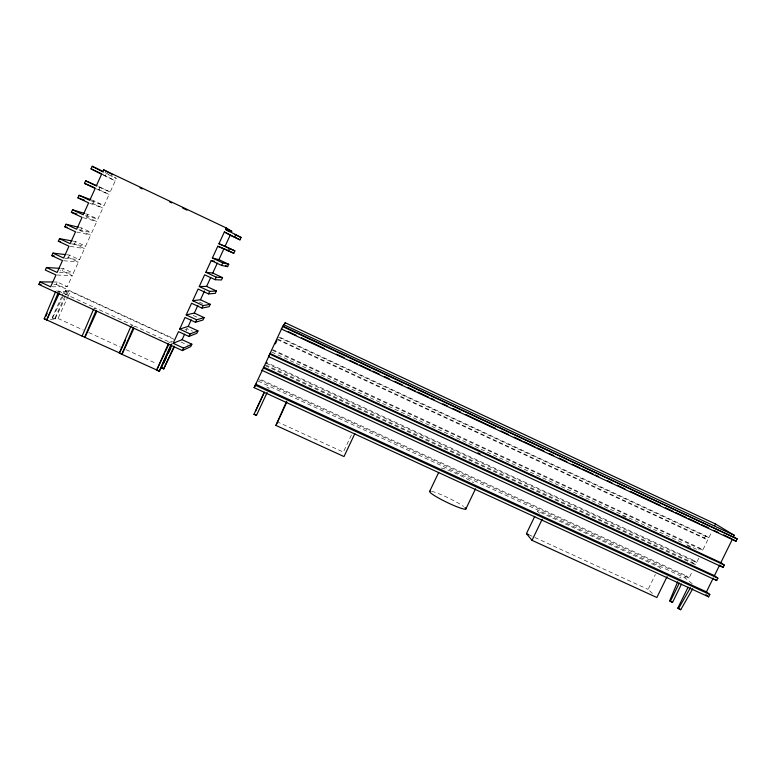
<?xml version="1.0" encoding="UTF-8"?>
<svg xmlns="http://www.w3.org/2000/svg" width="776" height="776" viewBox="0 0 776 776"><rect width="100%" height="100%" fill="white"/><g stroke="black" fill="none" stroke-linecap="round" stroke-linejoin="round"><path stroke-width="0.58" stroke-dasharray="3.88 2.91" d="M53.854 284.433L56.173 284.433L57.249 282.047L67.26 286.674L72.284 275.587L62.274 270.95L60.014 270.834M62.274 270.95L63.36 268.564L73.361 273.2L78.395 262.104L68.395 257.457L66.018 257.195M68.395 257.457L69.471 255.061L79.482 259.717L84.526 248.601L74.515 243.936L72.197 243.548M74.515 243.936L75.602 241.54L85.602 246.205L90.656 235.079L78.386 229.89M80.646 230.404L81.732 228.008L91.743 232.684L96.796 221.538L84.584 216.203M86.786 216.853L87.872 214.448L97.883 219.142L102.936 207.987L89.715 202.119M92.936 203.273L94.022 200.877L104.032 205.582L109.096 194.417L95.952 188.335M99.085 189.693L100.172 187.278L98.096 186.356M98.465 186.803L110.192 192.011L115.265 180.818L105.245 176.084L106.341 173.669L116.352 178.412L111.181 175.696M65.058 295.889L54.611 318.907L52.137 317.772L61.576 296.936M62.08 295.84L64.563 290.36L70.296 291.417L175.56 339.985M65.553 294.793L67.046 291.504L64.563 290.36M52.137 317.772L55.115 318.849L58.025 318.47L67.357 297.906M67.842 296.83L70.296 291.417M186.104 330.925L187.113 328.743L192.545 331.255M351.402 434.987L343.351 452.078L277.071 421.707M268.903 388.718L269.165 388.175L266.779 387.079M52.642 317.714L63.884 294.54M64.389 293.493L65.921 290.331M55.115 318.849L64.815 298.838M66.862 294.628L68.395 291.466M652.471 593.446L648.086 589.391L655.371 574.502M692.231 583.727L684.936 577.887L686.023 575.676L259.262 378.795M695.538 564.802L692.473 562.522L693.56 560.311L266.779 362.635M272.793 349.704L699.603 548.011L698.516 550.223L684.257 543.607M272.405 350.257L702.726 550.174L707.712 540.009L704.55 537.933L705.646 535.721L278.807 336.774M258.757 379.59L689.03 578.062L692.532 570.923M266.333 363.304L696.635 562.571L699.127 557.488M278.468 337.22L708.818 537.778L711.815 531.676M168.906 342.555L173.708 340.703M184.96 329.46L187.113 328.743M133.909 326.434L134.927 326.201L172.224 343.399M50.43 319.45L54.611 318.907M67.046 291.504L58.617 291.737L56.056 290.554L57.502 290.525L95.332 307.956L94.09 308.082L97.863 309.12L132.405 325.047M51.817 286.79L67.26 286.674M53.787 282.018L57.249 282.047M57.143 275.024L72.284 275.587M59.451 272.551L73.361 273.2M60.945 268.418L63.36 268.564M63.622 260.717L78.395 262.104M64.777 258.185L79.482 259.717M67.114 254.78L69.471 255.061M70.199 246.39L84.526 248.601M71.353 243.858L85.602 246.205M73.293 241.132L75.602 241.54M76.698 232.043L90.656 235.079M79.007 229.774L91.743 232.684M79.482 227.465L81.732 228.008M83.207 217.678L96.796 221.538M85.486 215.466L97.883 219.142M85.68 213.788L87.872 214.448M89.725 203.283L102.936 207.987M90.87 200.741L104.032 205.582M91.888 200.082L94.022 200.877M96.243 188.878L109.096 194.417M58.025 318.47L83.236 330.023M88.716 332.535L120.513 347.115M125.993 349.627L156.694 363.692M528.611 534.635L648.086 589.391M258.185 381.113L684.936 577.887M679.553 577.325L681.018 578.004M131.377 325.27L133.065 326.046M265.693 364.962L692.473 562.522M265.246 365.651L694.442 564.288M56.173 284.433L173.261 338.462M180.924 341.993L187.491 345.029M193.243 315.434L197.589 317.452M271.707 352.032L683.152 543.093M622.595 515.7L625.883 517.233M687.361 545.78L690.65 547.303M199.374 302.106L202.633 303.629M277.721 339.102L704.55 537.933M277.371 339.568L707.712 540.009M100.172 187.278L110.192 192.011M103.218 175.046L105.245 176.084M102.781 174.445L115.265 180.818M104.973 172.437L110.143 175.153M705.646 535.721L708.818 537.778M699.603 548.011L702.726 550.174M693.56 560.311L696.635 562.571M686.023 575.676L689.03 578.062M660.822 568.565L659.008 567.062L537.341 510.977L539.553 513.266M431.611 491.353A20.127 2.309 25.8 0 1 447.451 497.484A20.127 2.309 25.8 0 1 463.602 506.466M441.311 468.044A20.147 1.891 25.7 0 1 455.648 473.35A20.147 1.891 25.7 0 1 473.661 482.759"/><path stroke-width="1.16" d="M354.875 433.541L344.02 456.569L275.946 425.413L286.616 401.26M59.568 292.775L46.754 319.925L44.203 318.761L55.6 291.64M681.493 584.124L672.54 602.36L670.328 601.342L669.698 600.779L677.681 581.796M46.754 319.925L58.161 292.824M125.528 340.082L119.63 352.973L82.101 336.105L93.634 309.158M84.632 337.269L96.175 310.332M171.729 344.466L159.429 371.2L119.242 353.109L130.911 326.337M121.764 354.263L133.443 327.501M159.429 371.2L156.616 370.22L168.411 343.671M159.119 371.365L170.924 344.825M191.856 344.195L183.572 348.084L173.145 343.283L182.079 339.684L191.856 344.195L190.77 346.542L182.418 350.587L38.8 284.423L39.945 281.882L52.642 282.008M59.733 268.341L46.453 267.497L45.299 270.048L55.979 274.985L50.634 286.8L39.945 281.882M46.453 267.497L57.133 272.444L62.487 260.61L51.808 255.653L52.962 253.102L65.931 254.644M52.962 253.102L63.642 258.059L69.006 246.205L58.326 241.239L59.48 238.688L72.149 240.929M59.48 238.688L70.16 243.664L75.534 231.791L64.844 226.805L66.008 224.245L78.357 227.203M66.008 224.245L76.688 229.24L82.072 217.358L71.382 212.343L72.546 209.782L84.584 213.448M72.546 209.782L83.226 214.797L88.619 202.895L77.93 197.87L79.084 195.309L90.821 199.684M79.084 195.309L89.773 200.334L95.176 188.413L84.487 183.369L85.641 180.808L97.058 185.891M102.209 174.532L91.044 168.848L92.208 166.277L102.898 171.351L103.596 169.808L226.223 227.921L231.917 231.423L226.446 228.823M45.716 316.521L47.191 313.271M85.088 337.162L96.884 311.283M122.142 354.128L133.938 328.355M164.308 354.011L156.616 370.22M165.298 351.868L168.741 344.379M171.215 346.115L161.253 367.775L163.688 368.891L174.309 346.959M173.145 343.283L178.509 331.624L188.937 336.445L196.891 333.263L197.977 330.915L188.199 326.386L179.663 329.121L185.037 317.452L195.455 322.282L203.021 319.974L204.107 317.617L194.33 313.077L186.191 314.94L191.565 303.251L201.993 308.101L209.151 306.665L210.238 304.308L200.46 299.749L192.72 300.739L198.103 289.031L208.531 293.91L215.301 293.338L216.388 290.981L206.61 286.402L199.257 286.519L204.651 274.801L215.088 279.69L221.451 279.99L222.537 277.633L212.76 273.036L205.815 272.279L211.208 260.542L214.525 261.289M211.208 260.542L221.645 265.45L227.611 266.634L228.707 264.267L222.809 262.928L212.372 258.02L217.784 246.264L222.964 248.242M217.784 246.264L233.78 253.248L234.876 250.881L218.939 243.742L224.361 231.966L239.959 239.852L241.045 237.475L225.525 229.434L226.223 227.921M163.688 368.891L174.144 346.154M182.079 339.684L184.591 334.214M188.199 326.386L191.226 319.819M194.33 313.077L197.861 305.395M200.46 299.749L204.505 290.961M206.61 286.402L210.655 277.604M212.76 273.036L217.319 263.132M212.372 258.02L218.919 259.659L223.992 248.63L233.78 253.248M218.939 243.742L225.089 246.264L230.171 235.215L224.361 231.966M182.418 350.587L183.572 348.084M188.937 336.445L190.091 333.942L197.977 330.915M195.455 322.282L196.619 319.78L204.107 317.617M201.993 308.101L203.147 305.599L210.238 304.308M208.531 293.91L209.695 291.388L216.388 290.981M215.088 279.69L216.242 277.168L222.537 277.633M221.645 265.45L222.809 262.928M228.212 251.191L229.376 248.66M234.788 236.913L235.952 234.381M255.818 384.256L706.451 591.865L709.798 594.513L708.643 596.86L254.101 387.631L262.627 369.628L262.113 370.394L716.694 580.526L717.858 578.168L714.434 575.656L263.772 367.164L262.113 370.394M270.135 353.478L720.826 562.678L724.299 565.083L723.145 567.44L268.535 356.591L281.717 328.578L281.378 328.975L736.036 541.27L737.2 538.913L282.862 326.104L281.378 328.975M263.772 367.164L268.991 355.941L268.535 356.591M282.862 326.104L285.199 322.748L715.569 524.023L734.3 535.324L733.601 536.72M275.383 343.846L276.877 340.635M284.54 324.164L285.199 322.748M253.965 414.326L256.536 415.209L253.965 414.326L264.325 392.103M264.247 392.52L255.605 411.037M256.42 415.451L267.138 392.53M275.946 425.413L286.81 402.152M163.62 363.265L166.2 357.823M168.266 353.468L170.856 348.026M429.661 491.392L438.712 472.39M465.881 508.93L475.504 488.831M667.069 576.675L656.855 597.51L532.016 540.338L526.419 533.626L534.742 516.37M532.016 540.338L542.22 519.192M670.328 601.342L679.281 583.106M714.909 525.371L715.569 524.023M692.735 588.751L680.746 609.723L677.817 608.093L688.099 587.18M706.451 591.865L713.28 577.984M714.434 575.656L719.672 565.015L723.145 567.44M720.826 562.678L732.447 539.068L736.036 541.27M678.476 608.685L690.465 587.704M254.101 387.631L256.429 383.907M266.333 363.304L266.779 362.635M82.101 336.105L44.203 318.761M38.8 284.423L41.118 284.423M51.808 255.653L54.175 255.905M58.326 241.239L60.635 241.627M64.844 226.805L67.105 227.319M71.382 212.343L76.882 213.953M77.93 197.87L84.361 200.189M84.487 183.369L94.914 187.879M526.419 533.626L528.611 534.635M161.544 367.62L163.978 368.726M669.698 600.779L672.54 602.36M677.817 608.093L680.746 609.723M255.255 385.158L709.798 594.513M179.663 329.121L190.091 333.942M263.268 367.911L717.858 578.168M186.191 314.94L196.619 319.78M269.699 354.108L724.299 565.083M477.841 452.835L480.043 453.853M283.55 324.62L734.3 535.324M199.257 286.519L209.695 291.388M282.542 326.483L737.2 538.913M288.294 331.653L295.966 335.232M301.457 337.793L324.484 348.55M336.551 354.186L344.224 357.765M349.704 360.326L357.387 363.915M359.579 364.943L370.55 370.065M372.742 371.083L379.319 374.158M384.799 376.719L389.193 378.766M394.674 381.326L402.346 384.915M407.837 387.476L415.509 391.055M417.701 392.084L428.672 397.205M430.864 398.224L434.153 399.766M442.931 403.86L447.315 405.906M452.796 408.467L460.478 412.056M465.959 414.617L495.563 428.449M501.053 431.01L508.726 434.589M514.207 437.15L521.889 440.739M524.081 441.757L535.052 446.879M537.244 447.907L543.821 450.982M549.301 453.543L553.695 455.59M559.176 458.15L566.849 461.73M572.339 464.29L580.012 467.88M582.204 468.908L593.174 474.029M595.367 475.048L598.655 476.59M607.433 480.683L611.818 482.73M617.298 485.291L624.981 488.88M630.461 491.441L660.066 505.263M665.556 507.824L673.228 511.413M675.421 512.432L686.391 517.553M688.584 518.581L699.554 523.703M701.746 524.721L708.323 527.796M713.804 530.357L718.198 532.404M723.678 534.965L731.351 538.554M192.72 300.739L203.147 305.599M205.815 272.279L216.242 277.168M218.919 259.659L228.707 264.267M225.438 265.605L227.611 266.634M91.044 168.848L101.734 173.911L96.331 185.852L85.641 180.808M230.171 235.215L239.959 239.852M225.089 246.264L234.876 250.881M139.99 187.86L142.183 188.898M169.537 201.857L171.729 202.895M182.67 208.084L187.055 210.16M234.527 234.391L241.045 237.475M92.208 166.277L103.315 172.088M103.596 169.808L112.879 174.765M225.525 229.434L229.347 231.714M714.987 579.255L716.694 580.526M705.908 594.678L708.643 596.86M464.999 507.582A20.127 2.309 25.8 0 1 448.13 502.935A20.127 2.309 25.8 0 1 430.282 491.198"/></g></svg>
